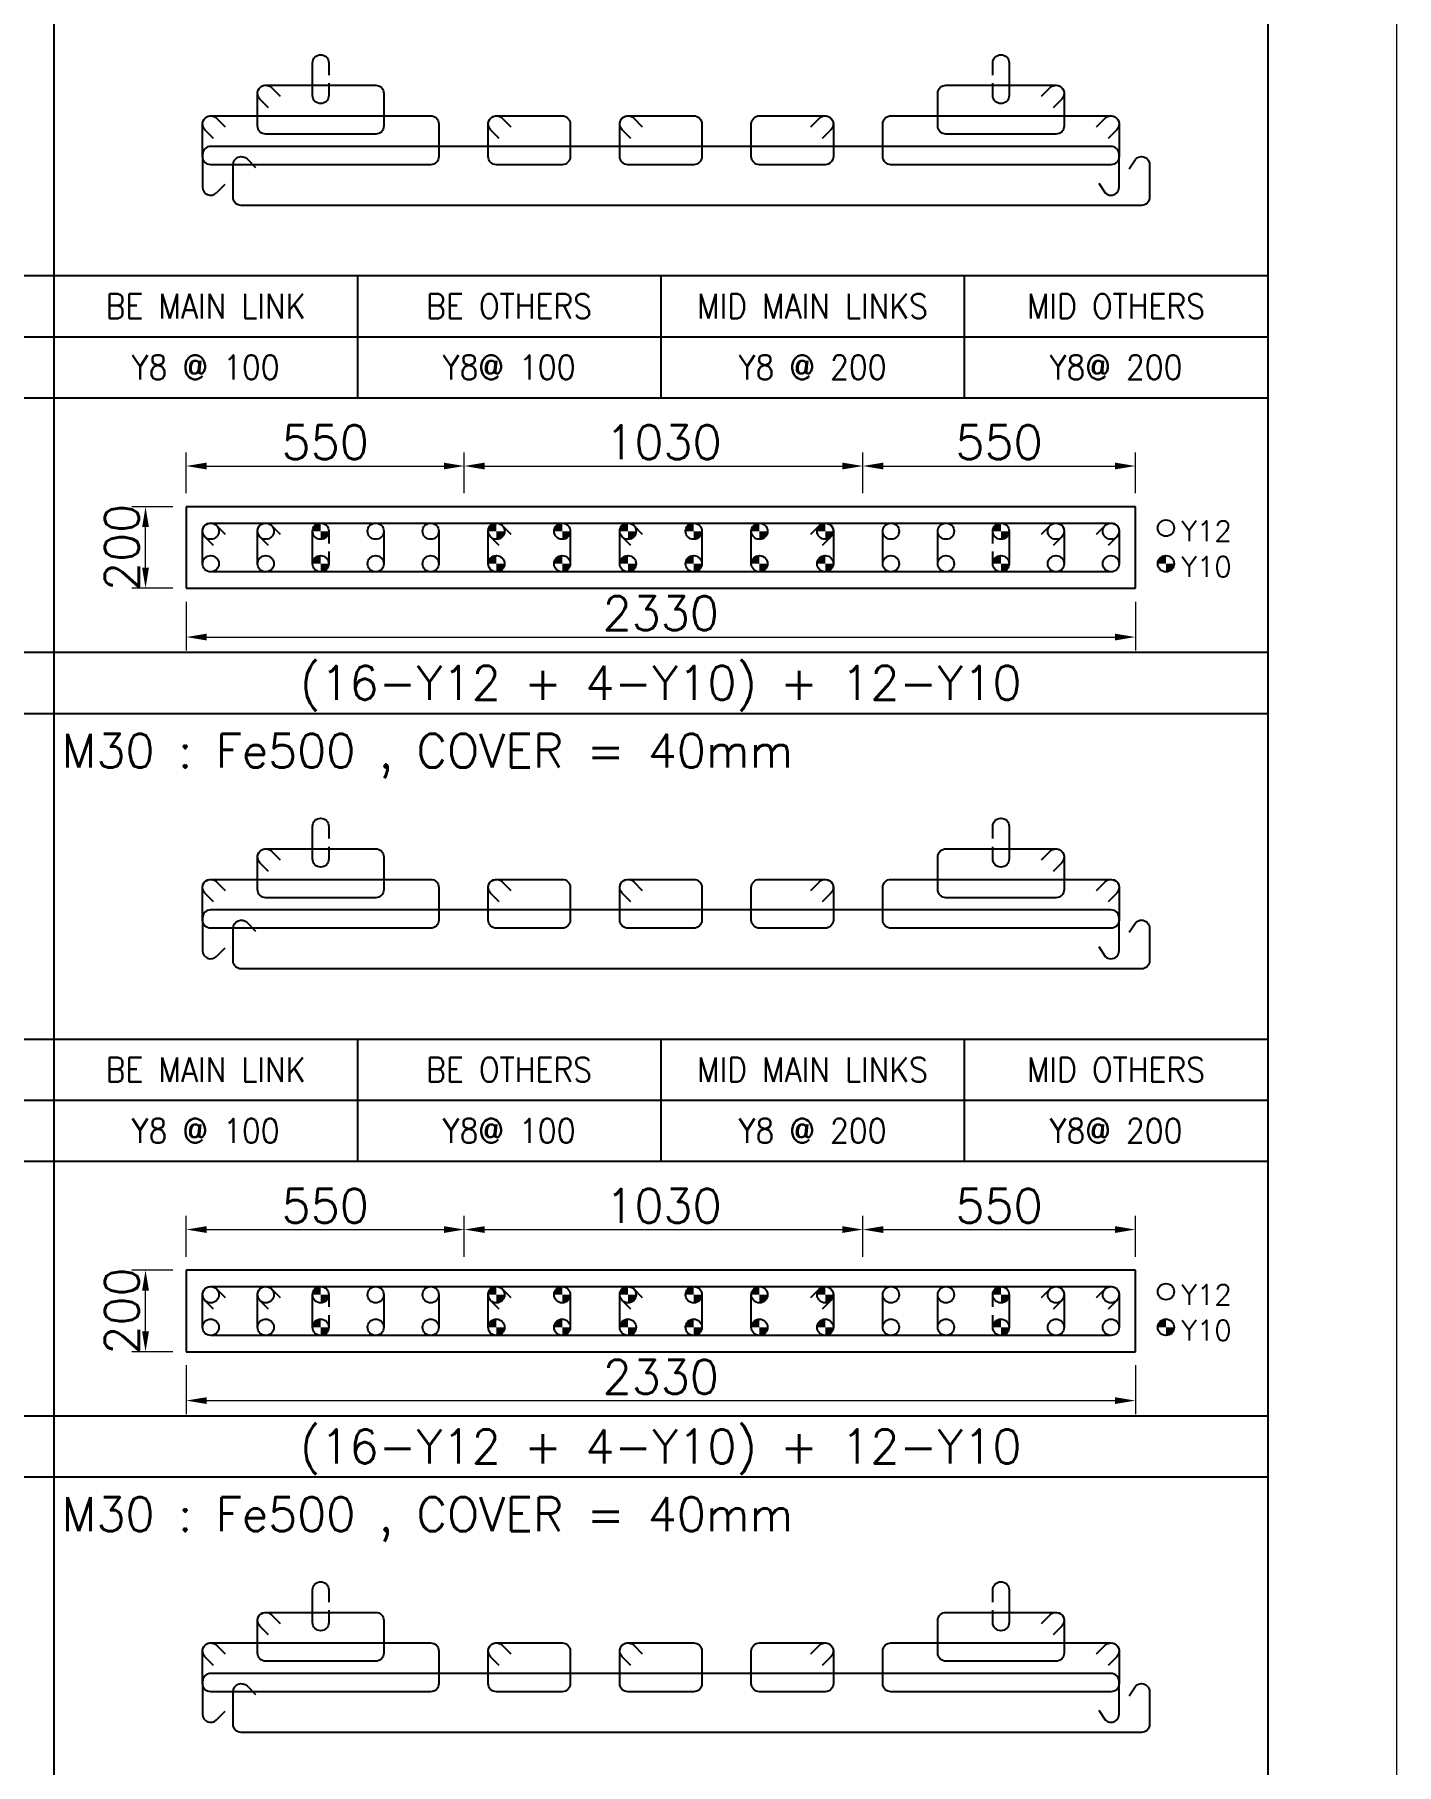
# Model space of a CAD drawing. Header units: millimetres. Extents: x -28339001 to -28288919, y 786803 to 887141.
# Drawn here: x -28324686 to -28314656, y 811108 to 823851 of the extents above; entities that cross this region are included whole.
import ezdxf
from ezdxf.enums import TextEntityAlignment as Align

# ---------------------------------------------------------------- set-up
doc = ezdxf.new("R2010")
doc.units = ezdxf.units.MM
doc.header["$LTSCALE"] = 1000
doc.header["$MEASUREMENT"] = 0
doc.header["$PDMODE"] = 34
doc.header["$PDSIZE"] = -8
doc.layers.get('0').update_dxf_attribs({"lineweight": 5})
for name, color, linetype in [('04 NORMAL TEXT.', 4, 'Continuous'), ('09 COL TEXT-SCH', 2, 'Continuous'), ('14 REINF', 6, 'Continuous'), ('22 TABLE FRAME', 5, 'Continuous'), ('23 STIRRUPS', 5, 'Continuous'), ('TEXT', 4, 'Continuous')]:
    doc.layers.add(name, color=color, linetype=linetype)
doc.layers.add('19 COLUMN', color=1, linetype='Continuous', lineweight=25)
doc.styles.add('ROMANS', font='simplex.shx')
doc.dimstyles.new('D 50', dxfattribs={"dimscale": 100, "dimtxt": 3, "dimasz": 1.5, "dimexe": 1, "dimexo": 1, "dimgap": 0.5, "dimtad": 1, "dimdec": 0, "dimdsep": 46, "dimtxsty": 'ROMANS', "dimcen": 2.5, "dimclrd": 5, "dimclre": 5, "dimclrt": 4, "dimadec": 0, "dimazin": 0, "dimtfac": 1, "dimtdec": 0, "dimtmove": 0, "dimatfit": 3, "dimfxl": 1, "dimlwd": 0, "dimlwe": 0, "dimarcsym": 0})

# ---------------------------------------------------------------- blocks, each defined once
blk = doc.blocks.new('*D45')
at = {"color": 5, "lineweight": 0, "transparency": 16777216}
for p, q in [((-28323568.5659, 814048.0245), (-28323568.5659, 813688.0245)), ((-28316578.5659, 814048.0245), (-28316578.5659, 813688.0245)), ((-28323418.5659, 813788.0245), (-28316728.5659, 813788.0245))]:
    blk.add_line(p, q, dxfattribs=at)
at = {"color": 5, "transparency": 16777216}
for points in [[(-28323418.5659, 813813.0245), (-28323418.5659, 813763.0245), (-28323568.5659, 813788.0245)], [(-28316728.5659, 813763.0245), (-28316728.5659, 813813.0245), (-28316578.5659, 813788.0245)]]:
    blk.add_solid(points, dxfattribs=at)
at = {"layer": 'Defpoints', "color": 0, "transparency": 16777216}
for p in [(-28323568.5659, 814148.0245), (-28316578.5659, 814148.0245), (-28316578.5659, 813788.0245)]:
    blk.add_point(p, dxfattribs=at)
at = {"color": 4, "transparency": 16777216, "insert": (-28320073.5659, 813963.0245), "char_height": 250, "attachment_point": 5, "style": 'ROMANS'}
blk.add_mtext('2330', dxfattribs=at)
blk = doc.blocks.new('*D46')
at = {"color": 5, "lineweight": 0, "transparency": 16777216}
for p, q in [((-28323568.5659, 819673.0245), (-28323568.5659, 819313.0245)), ((-28316578.5659, 819673.0245), (-28316578.5659, 819313.0245)), ((-28323418.5659, 819413.0245), (-28316728.5659, 819413.0245))]:
    blk.add_line(p, q, dxfattribs=at)
at = {"color": 5, "transparency": 16777216}
for points in [[(-28323418.5659, 819438.0245), (-28323418.5659, 819388.0245), (-28323568.5659, 819413.0245)], [(-28316728.5659, 819388.0245), (-28316728.5659, 819438.0245), (-28316578.5659, 819413.0245)]]:
    blk.add_solid(points, dxfattribs=at)
at = {"layer": 'Defpoints', "color": 0, "transparency": 16777216}
for p in [(-28323568.5659, 819773.0245), (-28316578.5659, 819773.0245), (-28316578.5659, 819413.0245)]:
    blk.add_point(p, dxfattribs=at)
at = {"color": 4, "transparency": 16777216, "insert": (-28320073.5659, 819588.0245), "char_height": 250, "attachment_point": 5, "style": 'ROMANS'}
blk.add_mtext('2330', dxfattribs=at)
blk = doc.blocks.new('*D111')
at = {"color": 5, "lineweight": 0, "transparency": 16777216}
for p, q in [((-28323668.5659, 814748.0245), (-28323968.5659, 814748.0245)), ((-28323868.5659, 814298.0245), (-28323868.5659, 814598.0245)), ((-28323668.5659, 814148.0245), (-28323968.5659, 814148.0245))]:
    blk.add_line(p, q, dxfattribs=at)
at = {"color": 5, "transparency": 16777216}
for points in [[(-28323843.5659, 814598.0245), (-28323893.5659, 814598.0245), (-28323868.5659, 814748.0245)], [(-28323893.5659, 814298.0245), (-28323843.5659, 814298.0245), (-28323868.5659, 814148.0245)]]:
    blk.add_solid(points, dxfattribs=at)
at = {"layer": 'Defpoints', "color": 0, "transparency": 16777216}
for p in [(-28323868.5659, 814748.0245), (-28323568.5659, 814748.0245), (-28323568.5659, 814148.0245)]:
    blk.add_point(p, dxfattribs=at)
at = {"color": 4, "transparency": 16777216, "insert": (-28324043.5659, 814448.0245), "char_height": 250, "attachment_point": 5, "rotation": 90, "style": 'ROMANS'}
blk.add_mtext('200', dxfattribs=at)
blk = doc.blocks.new('*D112')
at = {"color": 5, "lineweight": 0, "transparency": 16777216}
for p, q in [((-28323568.5659, 814848.0245), (-28323568.5659, 815148.0245)), ((-28321521.4607, 814848.0245), (-28321521.4607, 815148.0245)), ((-28323418.5659, 815048.0245), (-28321671.4607, 815048.0245))]:
    blk.add_line(p, q, dxfattribs=at)
at = {"color": 5, "transparency": 16777216}
for points in [[(-28323418.5659, 815073.0245), (-28323418.5659, 815023.0245), (-28323568.5659, 815048.0245)], [(-28321671.4607, 815023.0245), (-28321671.4607, 815073.0245), (-28321521.4607, 815048.0245)]]:
    blk.add_solid(points, dxfattribs=at)
at = {"layer": 'Defpoints', "color": 0, "transparency": 16777216}
for p in [(-28321521.4607, 815048.0245), (-28323568.5659, 814748.0245), (-28321521.4607, 814748.0245)]:
    blk.add_point(p, dxfattribs=at)
at = {"color": 4, "transparency": 16777216, "insert": (-28322545.0133, 815223.0245), "char_height": 250, "attachment_point": 5, "style": 'ROMANS'}
blk.add_mtext('550', dxfattribs=at)
blk = doc.blocks.new('*D113')
at = {"color": 5, "lineweight": 0, "transparency": 16777216}
for p, q in [((-28321521.4607, 814848.0245), (-28321521.4607, 815148.0245)), ((-28318585.9465, 814848.0245), (-28318585.9465, 815148.0245)), ((-28321371.4607, 815048.0245), (-28318735.9465, 815048.0245))]:
    blk.add_line(p, q, dxfattribs=at)
at = {"color": 5, "transparency": 16777216}
for points in [[(-28321371.4607, 815073.0245), (-28321371.4607, 815023.0245), (-28321521.4607, 815048.0245)], [(-28318735.9465, 815023.0245), (-28318735.9465, 815073.0245), (-28318585.9465, 815048.0245)]]:
    blk.add_solid(points, dxfattribs=at)
at = {"layer": 'Defpoints', "color": 0, "transparency": 16777216}
for p in [(-28318585.9465, 815048.0245), (-28321521.4607, 814748.0245), (-28318585.9465, 814748.0245)]:
    blk.add_point(p, dxfattribs=at)
at = {"color": 4, "transparency": 16777216, "insert": (-28320053.7036, 815223.0245), "char_height": 250, "attachment_point": 5, "style": 'ROMANS'}
blk.add_mtext('1030', dxfattribs=at)
blk = doc.blocks.new('*D114')
at = {"color": 5, "lineweight": 0, "transparency": 16777216}
for p, q in [((-28318585.9465, 814848.0245), (-28318585.9465, 815148.0245)), ((-28316578.5659, 814848.0245), (-28316578.5659, 815148.0245)), ((-28318435.9465, 815048.0245), (-28316728.5659, 815048.0245))]:
    blk.add_line(p, q, dxfattribs=at)
at = {"color": 5, "transparency": 16777216}
for points in [[(-28318435.9465, 815073.0245), (-28318435.9465, 815023.0245), (-28318585.9465, 815048.0245)], [(-28316728.5659, 815023.0245), (-28316728.5659, 815073.0245), (-28316578.5659, 815048.0245)]]:
    blk.add_solid(points, dxfattribs=at)
at = {"layer": 'Defpoints', "color": 0, "transparency": 16777216}
for p in [(-28316578.5659, 815048.0245), (-28318585.9465, 814748.0245), (-28316578.5659, 814748.0245)]:
    blk.add_point(p, dxfattribs=at)
at = {"color": 4, "transparency": 16777216, "insert": (-28317582.2562, 815223.0245), "char_height": 250, "attachment_point": 5, "style": 'ROMANS'}
blk.add_mtext('550', dxfattribs=at)
blk = doc.blocks.new('*D115')
at = {"color": 5, "lineweight": 0, "transparency": 16777216}
for p, q in [((-28323668.5659, 820373.0245), (-28323968.5659, 820373.0245)), ((-28323868.5659, 819923.0245), (-28323868.5659, 820223.0245)), ((-28323668.5659, 819773.0245), (-28323968.5659, 819773.0245))]:
    blk.add_line(p, q, dxfattribs=at)
at = {"color": 5, "transparency": 16777216}
for points in [[(-28323843.5659, 820223.0245), (-28323893.5659, 820223.0245), (-28323868.5659, 820373.0245)], [(-28323893.5659, 819923.0245), (-28323843.5659, 819923.0245), (-28323868.5659, 819773.0245)]]:
    blk.add_solid(points, dxfattribs=at)
at = {"layer": 'Defpoints', "color": 0, "transparency": 16777216}
for p in [(-28323868.5659, 820373.0245), (-28323568.5659, 820373.0245), (-28323568.5659, 819773.0245)]:
    blk.add_point(p, dxfattribs=at)
at = {"color": 4, "transparency": 16777216, "insert": (-28324043.5659, 820073.0245), "char_height": 250, "attachment_point": 5, "rotation": 90, "style": 'ROMANS'}
blk.add_mtext('200', dxfattribs=at)
blk = doc.blocks.new('*D116')
at = {"color": 5, "lineweight": 0, "transparency": 16777216}
for p, q in [((-28323568.5659, 820473.0245), (-28323568.5659, 820773.0245)), ((-28321521.4607, 820473.0245), (-28321521.4607, 820773.0245)), ((-28323418.5659, 820673.0245), (-28321671.4607, 820673.0245))]:
    blk.add_line(p, q, dxfattribs=at)
at = {"color": 5, "transparency": 16777216}
for points in [[(-28323418.5659, 820698.0245), (-28323418.5659, 820648.0245), (-28323568.5659, 820673.0245)], [(-28321671.4607, 820648.0245), (-28321671.4607, 820698.0245), (-28321521.4607, 820673.0245)]]:
    blk.add_solid(points, dxfattribs=at)
at = {"layer": 'Defpoints', "color": 0, "transparency": 16777216}
for p in [(-28321521.4607, 820673.0245), (-28323568.5659, 820373.0245), (-28321521.4607, 820373.0245)]:
    blk.add_point(p, dxfattribs=at)
at = {"color": 4, "transparency": 16777216, "insert": (-28322545.0133, 820848.0245), "char_height": 250, "attachment_point": 5, "style": 'ROMANS'}
blk.add_mtext('550', dxfattribs=at)
blk = doc.blocks.new('*D117')
at = {"color": 5, "lineweight": 0, "transparency": 16777216}
for p, q in [((-28321521.4607, 820473.0245), (-28321521.4607, 820773.0245)), ((-28318585.9465, 820473.0245), (-28318585.9465, 820773.0245)), ((-28321371.4607, 820673.0245), (-28318735.9465, 820673.0245))]:
    blk.add_line(p, q, dxfattribs=at)
at = {"color": 5, "transparency": 16777216}
for points in [[(-28321371.4607, 820698.0245), (-28321371.4607, 820648.0245), (-28321521.4607, 820673.0245)], [(-28318735.9465, 820648.0245), (-28318735.9465, 820698.0245), (-28318585.9465, 820673.0245)]]:
    blk.add_solid(points, dxfattribs=at)
at = {"layer": 'Defpoints', "color": 0, "transparency": 16777216}
for p in [(-28318585.9465, 820673.0245), (-28321521.4607, 820373.0245), (-28318585.9465, 820373.0245)]:
    blk.add_point(p, dxfattribs=at)
at = {"color": 4, "transparency": 16777216, "insert": (-28320053.7036, 820848.0245), "char_height": 250, "attachment_point": 5, "style": 'ROMANS'}
blk.add_mtext('1030', dxfattribs=at)
blk = doc.blocks.new('*D118')
at = {"color": 5, "lineweight": 0, "transparency": 16777216}
for p, q in [((-28318585.9465, 820473.0245), (-28318585.9465, 820773.0245)), ((-28316578.5659, 820473.0245), (-28316578.5659, 820773.0245)), ((-28318435.9465, 820673.0245), (-28316728.5659, 820673.0245))]:
    blk.add_line(p, q, dxfattribs=at)
at = {"color": 5, "transparency": 16777216}
for points in [[(-28318435.9465, 820698.0245), (-28318435.9465, 820648.0245), (-28318585.9465, 820673.0245)], [(-28316728.5659, 820648.0245), (-28316728.5659, 820698.0245), (-28316578.5659, 820673.0245)]]:
    blk.add_solid(points, dxfattribs=at)
at = {"layer": 'Defpoints', "color": 0, "transparency": 16777216}
for p in [(-28316578.5659, 820673.0245), (-28318585.9465, 820373.0245), (-28316578.5659, 820373.0245)]:
    blk.add_point(p, dxfattribs=at)
at = {"color": 4, "transparency": 16777216, "insert": (-28317582.2562, 820848.0245), "char_height": 250, "attachment_point": 5, "style": 'ROMANS'}
blk.add_mtext('550', dxfattribs=at)

msp = doc.modelspace()

# ---------------------------------------------------------------- hatches: boundary and pattern name
at = {"layer": '14 REINF'}
h = msp.add_hatch(color=6, dxfattribs=at)
edge = h.paths.add_edge_path(flags=0)
edge.add_line((-28322638.6, 820193), (-28322578.6, 820193))
edge.add_line((-28322578.6, 820193), (-28322578.6, 820253))
edge.add_arc((-28322578.6, 820193), 60, 90, 180)
edge = h.paths.add_edge_path(flags=0)
edge.add_line((-28322518.6, 820193), (-28322578.6, 820193))
edge.add_line((-28322578.6, 820193), (-28322578.6, 820133))
edge.add_arc((-28322578.6, 820193), 60, 270, 360)
h = msp.add_hatch(color=6, dxfattribs=at)
edge = h.paths.add_edge_path(flags=0)
edge.add_line((-28321344.3, 820193), (-28321284.3, 820193))
edge.add_line((-28321284.3, 820193), (-28321284.3, 820253))
edge.add_arc((-28321284.3, 820193), 60, 90, 180)
edge = h.paths.add_edge_path(flags=0)
edge.add_line((-28321224.3, 820193), (-28321284.3, 820193))
edge.add_line((-28321284.3, 820193), (-28321284.3, 820133))
edge.add_arc((-28321284.3, 820193), 60, 270, 360)
h = msp.add_hatch(color=6, dxfattribs=at)
edge = h.paths.add_edge_path(flags=0)
edge.add_line((-28320860, 820193), (-28320800, 820193))
edge.add_line((-28320800, 820193), (-28320800, 820253))
edge.add_arc((-28320800, 820193), 60, 90, 180)
edge = h.paths.add_edge_path(flags=0)
edge.add_line((-28320740, 820193), (-28320800, 820193))
edge.add_line((-28320800, 820193), (-28320800, 820133))
edge.add_arc((-28320800, 820193), 60, 270, 360)
h = msp.add_hatch(color=6, dxfattribs=at)
edge = h.paths.add_edge_path(flags=0)
edge.add_line((-28320375.7, 820193), (-28320315.7, 820193))
edge.add_line((-28320315.7, 820193), (-28320315.7, 820253))
edge.add_arc((-28320315.7, 820193), 60, 90, 180)
edge = h.paths.add_edge_path(flags=0)
edge.add_line((-28320255.7, 820193), (-28320315.7, 820193))
edge.add_line((-28320315.7, 820193), (-28320315.7, 820133))
edge.add_arc((-28320315.7, 820193), 60, 270, 360)
h = msp.add_hatch(color=6, dxfattribs=at)
edge = h.paths.add_edge_path(flags=0)
edge.add_line((-28319891.4, 820193), (-28319831.4, 820193))
edge.add_line((-28319831.4, 820193), (-28319831.4, 820253))
edge.add_arc((-28319831.4, 820193), 60, 90, 180)
edge = h.paths.add_edge_path(flags=0)
edge.add_line((-28319771.4, 820193), (-28319831.4, 820193))
edge.add_line((-28319831.4, 820193), (-28319831.4, 820133))
edge.add_arc((-28319831.4, 820193), 60, 270, 360)
h = msp.add_hatch(color=6, dxfattribs=at)
edge = h.paths.add_edge_path(flags=0)
edge.add_line((-28319407.1, 820193), (-28319347.1, 820193))
edge.add_line((-28319347.1, 820193), (-28319347.1, 820253))
edge.add_arc((-28319347.1, 820193), 60, 90, 180)
edge = h.paths.add_edge_path(flags=0)
edge.add_line((-28319287.1, 820193), (-28319347.1, 820193))
edge.add_line((-28319347.1, 820193), (-28319347.1, 820133))
edge.add_arc((-28319347.1, 820193), 60, 270, 360)
h = msp.add_hatch(color=6, dxfattribs=at)
edge = h.paths.add_edge_path(flags=0)
edge.add_line((-28318922.9, 820193), (-28318862.9, 820193))
edge.add_line((-28318862.9, 820193), (-28318862.9, 820253))
edge.add_arc((-28318862.9, 820193), 60, 90, 180)
edge = h.paths.add_edge_path(flags=0)
edge.add_line((-28318802.9, 820193), (-28318862.9, 820193))
edge.add_line((-28318862.9, 820193), (-28318862.9, 820133))
edge.add_arc((-28318862.9, 820193), 60, 270, 360)
h = msp.add_hatch(color=6, dxfattribs=at)
edge = h.paths.add_edge_path(flags=0)
edge.add_line((-28317628.6, 820193), (-28317568.6, 820193))
edge.add_line((-28317568.6, 820193), (-28317568.6, 820253))
edge.add_arc((-28317568.6, 820193), 60, 90, 180)
edge = h.paths.add_edge_path(flags=0)
edge.add_line((-28317508.6, 820193), (-28317568.6, 820193))
edge.add_line((-28317568.6, 820193), (-28317568.6, 820133))
edge.add_arc((-28317568.6, 820193), 60, 270, 360)
h = msp.add_hatch(color=6, dxfattribs=at)
edge = h.paths.add_edge_path(flags=0)
edge.add_line((-28322638.6, 819953), (-28322578.6, 819953))
edge.add_line((-28322578.6, 819953), (-28322578.6, 820013))
edge.add_arc((-28322578.6, 819953), 60, 90, 180)
edge = h.paths.add_edge_path(flags=0)
edge.add_line((-28322518.6, 819953), (-28322578.6, 819953))
edge.add_line((-28322578.6, 819953), (-28322578.6, 819893))
edge.add_arc((-28322578.6, 819953), 60, 270, 360)
h = msp.add_hatch(color=6, dxfattribs=at)
edge = h.paths.add_edge_path(flags=0)
edge.add_line((-28321344.3, 819953), (-28321284.3, 819953))
edge.add_line((-28321284.3, 819953), (-28321284.3, 820013))
edge.add_arc((-28321284.3, 819953), 60, 90, 180)
edge = h.paths.add_edge_path(flags=0)
edge.add_line((-28321224.3, 819953), (-28321284.3, 819953))
edge.add_line((-28321284.3, 819953), (-28321284.3, 819893))
edge.add_arc((-28321284.3, 819953), 60, 270, 360)
h = msp.add_hatch(color=6, dxfattribs=at)
edge = h.paths.add_edge_path(flags=0)
edge.add_line((-28320860, 819953), (-28320800, 819953))
edge.add_line((-28320800, 819953), (-28320800, 820013))
edge.add_arc((-28320800, 819953), 60, 90, 180)
edge = h.paths.add_edge_path(flags=0)
edge.add_line((-28320740, 819953), (-28320800, 819953))
edge.add_line((-28320800, 819953), (-28320800, 819893))
edge.add_arc((-28320800, 819953), 60, 270, 360)
h = msp.add_hatch(color=6, dxfattribs=at)
edge = h.paths.add_edge_path(flags=0)
edge.add_line((-28320375.7, 819953), (-28320315.7, 819953))
edge.add_line((-28320315.7, 819953), (-28320315.7, 820013))
edge.add_arc((-28320315.7, 819953), 60, 90, 180)
edge = h.paths.add_edge_path(flags=0)
edge.add_line((-28320255.7, 819953), (-28320315.7, 819953))
edge.add_line((-28320315.7, 819953), (-28320315.7, 819893))
edge.add_arc((-28320315.7, 819953), 60, 270, 360)
h = msp.add_hatch(color=6, dxfattribs=at)
edge = h.paths.add_edge_path(flags=0)
edge.add_line((-28319891.4, 819953), (-28319831.4, 819953))
edge.add_line((-28319831.4, 819953), (-28319831.4, 820013))
edge.add_arc((-28319831.4, 819953), 60, 90, 180)
edge = h.paths.add_edge_path(flags=0)
edge.add_line((-28319771.4, 819953), (-28319831.4, 819953))
edge.add_line((-28319831.4, 819953), (-28319831.4, 819893))
edge.add_arc((-28319831.4, 819953), 60, 270, 360)
h = msp.add_hatch(color=6, dxfattribs=at)
edge = h.paths.add_edge_path(flags=0)
edge.add_line((-28319407.1, 819953), (-28319347.1, 819953))
edge.add_line((-28319347.1, 819953), (-28319347.1, 820013))
edge.add_arc((-28319347.1, 819953), 60, 90, 180)
edge = h.paths.add_edge_path(flags=0)
edge.add_line((-28319287.1, 819953), (-28319347.1, 819953))
edge.add_line((-28319347.1, 819953), (-28319347.1, 819893))
edge.add_arc((-28319347.1, 819953), 60, 270, 360)
h = msp.add_hatch(color=6, dxfattribs=at)
edge = h.paths.add_edge_path(flags=0)
edge.add_line((-28318922.9, 819953), (-28318862.9, 819953))
edge.add_line((-28318862.9, 819953), (-28318862.9, 820013))
edge.add_arc((-28318862.9, 819953), 60, 90, 180)
edge = h.paths.add_edge_path(flags=0)
edge.add_line((-28318802.9, 819953), (-28318862.9, 819953))
edge.add_line((-28318862.9, 819953), (-28318862.9, 819893))
edge.add_arc((-28318862.9, 819953), 60, 270, 360)
h = msp.add_hatch(color=6, dxfattribs=at)
edge = h.paths.add_edge_path(flags=0)
edge.add_line((-28317628.6, 819953), (-28317568.6, 819953))
edge.add_line((-28317568.6, 819953), (-28317568.6, 820013))
edge.add_arc((-28317568.6, 819953), 60, 90, 180)
edge = h.paths.add_edge_path(flags=0)
edge.add_line((-28317508.6, 819953), (-28317568.6, 819953))
edge.add_line((-28317568.6, 819953), (-28317568.6, 819893))
edge.add_arc((-28317568.6, 819953), 60, 270, 360)
h = msp.add_hatch(color=6, dxfattribs=at)
edge = h.paths.add_edge_path(flags=0)
edge.add_line((-28316413.6, 819953), (-28316353.6, 819953))
edge.add_line((-28316353.6, 819953), (-28316353.6, 820013))
edge.add_arc((-28316353.6, 819953), 60, 90, 180)
edge = h.paths.add_edge_path(flags=0)
edge.add_line((-28316293.6, 819953), (-28316353.6, 819953))
edge.add_line((-28316353.6, 819953), (-28316353.6, 819893))
edge.add_arc((-28316353.6, 819953), 60, 270, 360)
h = msp.add_hatch(color=6, dxfattribs=at)
edge = h.paths.add_edge_path(flags=0)
edge.add_line((-28322638.6, 814568), (-28322578.6, 814568))
edge.add_line((-28322578.6, 814568), (-28322578.6, 814628))
edge.add_arc((-28322578.6, 814568), 60, 90, 180)
edge = h.paths.add_edge_path(flags=0)
edge.add_line((-28322518.6, 814568), (-28322578.6, 814568))
edge.add_line((-28322578.6, 814568), (-28322578.6, 814508))
edge.add_arc((-28322578.6, 814568), 60, 270, 360)
h = msp.add_hatch(color=6, dxfattribs=at)
edge = h.paths.add_edge_path(flags=0)
edge.add_line((-28321344.3, 814568), (-28321284.3, 814568))
edge.add_line((-28321284.3, 814568), (-28321284.3, 814628))
edge.add_arc((-28321284.3, 814568), 60, 90, 180)
edge = h.paths.add_edge_path(flags=0)
edge.add_line((-28321224.3, 814568), (-28321284.3, 814568))
edge.add_line((-28321284.3, 814568), (-28321284.3, 814508))
edge.add_arc((-28321284.3, 814568), 60, 270, 360)
h = msp.add_hatch(color=6, dxfattribs=at)
edge = h.paths.add_edge_path(flags=0)
edge.add_line((-28320860, 814568), (-28320800, 814568))
edge.add_line((-28320800, 814568), (-28320800, 814628))
edge.add_arc((-28320800, 814568), 60, 90, 180)
edge = h.paths.add_edge_path(flags=0)
edge.add_line((-28320740, 814568), (-28320800, 814568))
edge.add_line((-28320800, 814568), (-28320800, 814508))
edge.add_arc((-28320800, 814568), 60, 270, 360)
h = msp.add_hatch(color=6, dxfattribs=at)
edge = h.paths.add_edge_path(flags=0)
edge.add_line((-28320375.7, 814568), (-28320315.7, 814568))
edge.add_line((-28320315.7, 814568), (-28320315.7, 814628))
edge.add_arc((-28320315.7, 814568), 60, 90, 180)
edge = h.paths.add_edge_path(flags=0)
edge.add_line((-28320255.7, 814568), (-28320315.7, 814568))
edge.add_line((-28320315.7, 814568), (-28320315.7, 814508))
edge.add_arc((-28320315.7, 814568), 60, 270, 360)
h = msp.add_hatch(color=6, dxfattribs=at)
edge = h.paths.add_edge_path(flags=0)
edge.add_line((-28319891.4, 814568), (-28319831.4, 814568))
edge.add_line((-28319831.4, 814568), (-28319831.4, 814628))
edge.add_arc((-28319831.4, 814568), 60, 90, 180)
edge = h.paths.add_edge_path(flags=0)
edge.add_line((-28319771.4, 814568), (-28319831.4, 814568))
edge.add_line((-28319831.4, 814568), (-28319831.4, 814508))
edge.add_arc((-28319831.4, 814568), 60, 270, 360)
h = msp.add_hatch(color=6, dxfattribs=at)
edge = h.paths.add_edge_path(flags=0)
edge.add_line((-28319407.1, 814568), (-28319347.1, 814568))
edge.add_line((-28319347.1, 814568), (-28319347.1, 814628))
edge.add_arc((-28319347.1, 814568), 60, 90, 180)
edge = h.paths.add_edge_path(flags=0)
edge.add_line((-28319287.1, 814568), (-28319347.1, 814568))
edge.add_line((-28319347.1, 814568), (-28319347.1, 814508))
edge.add_arc((-28319347.1, 814568), 60, 270, 360)
h = msp.add_hatch(color=6, dxfattribs=at)
edge = h.paths.add_edge_path(flags=0)
edge.add_line((-28318922.9, 814568), (-28318862.9, 814568))
edge.add_line((-28318862.9, 814568), (-28318862.9, 814628))
edge.add_arc((-28318862.9, 814568), 60, 90, 180)
edge = h.paths.add_edge_path(flags=0)
edge.add_line((-28318802.9, 814568), (-28318862.9, 814568))
edge.add_line((-28318862.9, 814568), (-28318862.9, 814508))
edge.add_arc((-28318862.9, 814568), 60, 270, 360)
h = msp.add_hatch(color=6, dxfattribs=at)
edge = h.paths.add_edge_path(flags=0)
edge.add_line((-28317628.6, 814568), (-28317568.6, 814568))
edge.add_line((-28317568.6, 814568), (-28317568.6, 814628))
edge.add_arc((-28317568.6, 814568), 60, 90, 180)
edge = h.paths.add_edge_path(flags=0)
edge.add_line((-28317508.6, 814568), (-28317568.6, 814568))
edge.add_line((-28317568.6, 814568), (-28317568.6, 814508))
edge.add_arc((-28317568.6, 814568), 60, 270, 360)
h = msp.add_hatch(color=6, dxfattribs=at)
edge = h.paths.add_edge_path(flags=0)
edge.add_line((-28322638.6, 814328), (-28322578.6, 814328))
edge.add_line((-28322578.6, 814328), (-28322578.6, 814388))
edge.add_arc((-28322578.6, 814328), 60, 90, 180)
edge = h.paths.add_edge_path(flags=0)
edge.add_line((-28322518.6, 814328), (-28322578.6, 814328))
edge.add_line((-28322578.6, 814328), (-28322578.6, 814268))
edge.add_arc((-28322578.6, 814328), 60, 270, 360)
h = msp.add_hatch(color=6, dxfattribs=at)
edge = h.paths.add_edge_path(flags=0)
edge.add_line((-28321344.3, 814328), (-28321284.3, 814328))
edge.add_line((-28321284.3, 814328), (-28321284.3, 814388))
edge.add_arc((-28321284.3, 814328), 60, 90, 180)
edge = h.paths.add_edge_path(flags=0)
edge.add_line((-28321224.3, 814328), (-28321284.3, 814328))
edge.add_line((-28321284.3, 814328), (-28321284.3, 814268))
edge.add_arc((-28321284.3, 814328), 60, 270, 360)
h = msp.add_hatch(color=6, dxfattribs=at)
edge = h.paths.add_edge_path(flags=0)
edge.add_line((-28320860, 814328), (-28320800, 814328))
edge.add_line((-28320800, 814328), (-28320800, 814388))
edge.add_arc((-28320800, 814328), 60, 90, 180)
edge = h.paths.add_edge_path(flags=0)
edge.add_line((-28320740, 814328), (-28320800, 814328))
edge.add_line((-28320800, 814328), (-28320800, 814268))
edge.add_arc((-28320800, 814328), 60, 270, 360)
h = msp.add_hatch(color=6, dxfattribs=at)
edge = h.paths.add_edge_path(flags=0)
edge.add_line((-28320375.7, 814328), (-28320315.7, 814328))
edge.add_line((-28320315.7, 814328), (-28320315.7, 814388))
edge.add_arc((-28320315.7, 814328), 60, 90, 180)
edge = h.paths.add_edge_path(flags=0)
edge.add_line((-28320255.7, 814328), (-28320315.7, 814328))
edge.add_line((-28320315.7, 814328), (-28320315.7, 814268))
edge.add_arc((-28320315.7, 814328), 60, 270, 360)
h = msp.add_hatch(color=6, dxfattribs=at)
edge = h.paths.add_edge_path(flags=0)
edge.add_line((-28319891.4, 814328), (-28319831.4, 814328))
edge.add_line((-28319831.4, 814328), (-28319831.4, 814388))
edge.add_arc((-28319831.4, 814328), 60, 90, 180)
edge = h.paths.add_edge_path(flags=0)
edge.add_line((-28319771.4, 814328), (-28319831.4, 814328))
edge.add_line((-28319831.4, 814328), (-28319831.4, 814268))
edge.add_arc((-28319831.4, 814328), 60, 270, 360)
h = msp.add_hatch(color=6, dxfattribs=at)
edge = h.paths.add_edge_path(flags=0)
edge.add_line((-28319407.1, 814328), (-28319347.1, 814328))
edge.add_line((-28319347.1, 814328), (-28319347.1, 814388))
edge.add_arc((-28319347.1, 814328), 60, 90, 180)
edge = h.paths.add_edge_path(flags=0)
edge.add_line((-28319287.1, 814328), (-28319347.1, 814328))
edge.add_line((-28319347.1, 814328), (-28319347.1, 814268))
edge.add_arc((-28319347.1, 814328), 60, 270, 360)
h = msp.add_hatch(color=6, dxfattribs=at)
edge = h.paths.add_edge_path(flags=0)
edge.add_line((-28318922.9, 814328), (-28318862.9, 814328))
edge.add_line((-28318862.9, 814328), (-28318862.9, 814388))
edge.add_arc((-28318862.9, 814328), 60, 90, 180)
edge = h.paths.add_edge_path(flags=0)
edge.add_line((-28318802.9, 814328), (-28318862.9, 814328))
edge.add_line((-28318862.9, 814328), (-28318862.9, 814268))
edge.add_arc((-28318862.9, 814328), 60, 270, 360)
h = msp.add_hatch(color=6, dxfattribs=at)
edge = h.paths.add_edge_path(flags=0)
edge.add_line((-28317628.6, 814328), (-28317568.6, 814328))
edge.add_line((-28317568.6, 814328), (-28317568.6, 814388))
edge.add_arc((-28317568.6, 814328), 60, 90, 180)
edge = h.paths.add_edge_path(flags=0)
edge.add_line((-28317508.6, 814328), (-28317568.6, 814328))
edge.add_line((-28317568.6, 814328), (-28317568.6, 814268))
edge.add_arc((-28317568.6, 814328), 60, 270, 360)
h = msp.add_hatch(color=6, dxfattribs=at)
edge = h.paths.add_edge_path(flags=0)
edge.add_line((-28316413.6, 814328), (-28316353.6, 814328))
edge.add_line((-28316353.6, 814328), (-28316353.6, 814388))
edge.add_arc((-28316353.6, 814328), 60, 90, 180)
edge = h.paths.add_edge_path(flags=0)
edge.add_line((-28316293.6, 814328), (-28316353.6, 814328))
edge.add_line((-28316353.6, 814328), (-28316353.6, 814268))
edge.add_arc((-28316353.6, 814328), 60, 270, 360)

# ---------------------------------------------------------------- linework, layer by layer
msp.add_lwpolyline([(-28339000.9, 869475.8), (-28314656.1, 869475.8), (-28314656.1, 801975.8), (-28339000.9, 801975.8)], close=True)
at = {"layer": '14 REINF', "color": 6}
for centre in [(-28323388.6, 820193), (-28322983.6, 820193), (-28322578.6, 820193), (-28322173.6, 820193), (-28321768.6, 820193), (-28321284.3, 820193), (-28320800, 820193), (-28320315.7, 820193), (-28319831.4, 820193), (-28319347.1, 820193), (-28318862.9, 820193), (-28318378.6, 820193), (-28317973.6, 820193), (-28317568.6, 820193), (-28317163.6, 820193), (-28316758.6, 820193), (-28316353.6, 820215.5), (-28323388.6, 819953), (-28322983.6, 819953), (-28322578.6, 819953), (-28322173.6, 819953), (-28321768.6, 819953), (-28321284.3, 819953), (-28320800, 819953), (-28320315.7, 819953), (-28319831.4, 819953), (-28319347.1, 819953), (-28318862.9, 819953), (-28318378.6, 819953), (-28317973.6, 819953), (-28317568.6, 819953), (-28317163.6, 819953), (-28316758.6, 819953), (-28316353.6, 819953), (-28323388.6, 814568), (-28322983.6, 814568), (-28322578.6, 814568), (-28322173.6, 814568), (-28321768.6, 814568), (-28321284.3, 814568), (-28320800, 814568), (-28320315.7, 814568), (-28319831.4, 814568), (-28319347.1, 814568), (-28318862.9, 814568), (-28318378.6, 814568), (-28317973.6, 814568), (-28317568.6, 814568), (-28317163.6, 814568), (-28316758.6, 814568), (-28316353.6, 814590.5), (-28323388.6, 814328), (-28322983.6, 814328), (-28322578.6, 814328), (-28322173.6, 814328), (-28321768.6, 814328), (-28321284.3, 814328), (-28320800, 814328), (-28320315.7, 814328), (-28319831.4, 814328), (-28319347.1, 814328), (-28318862.9, 814328), (-28318378.6, 814328), (-28317973.6, 814328), (-28317568.6, 814328), (-28317163.6, 814328), (-28316758.6, 814328), (-28316353.6, 814328)]:
    msp.add_circle(centre, 60, dxfattribs=at)
at = {"layer": '19 COLUMN', "color": 4}
for points in [[(-28316578.6, 820373), (-28323568.6, 820373)], [(-28323568.6, 820373), (-28323568.6, 819773)], [(-28316578.6, 819773), (-28316578.6, 820373)], [(-28323568.6, 819773), (-28316578.6, 819773)], [(-28316578.6, 814748), (-28323568.6, 814748)], [(-28323568.6, 814748), (-28323568.6, 814148)], [(-28316578.6, 814148), (-28316578.6, 814748)], [(-28323568.6, 814148), (-28316578.6, 814148)]]:
    msp.add_lwpolyline(points, dxfattribs=at)
at = {"layer": '22 TABLE FRAME', "color": 5, "linetype": 'Continuous'}
for p, q in [((-28324543.6, 863850.8), (-28324543.6, 789225.8)), ((-28315603.6, 863850.8), (-28315603.6, 789225.8)), ((-28332493.6, 822075.8), (-28315603.6, 822075.8)), ((-28322308.6, 822075.8), (-28322308.6, 821175.8)), ((-28320073.6, 822075.8), (-28320073.6, 821175.8)), ((-28317838.6, 822075.8), (-28317838.6, 821175.8)), ((-28332493.6, 821625.8), (-28315603.6, 821625.8)), ((-28332493.6, 821175.8), (-28315603.6, 821175.8)), ((-28332493.6, 819300.8), (-28315603.6, 819300.8)), ((-28336993.6, 818850.8), (-28315603.6, 818850.8)), ((-28332493.6, 816450.8), (-28315603.6, 816450.8)), ((-28322308.6, 816450.8), (-28322308.6, 815550.8)), ((-28320073.6, 816450.8), (-28320073.6, 815550.8)), ((-28317838.6, 816450.8), (-28317838.6, 815550.8)), ((-28332493.6, 816000.8), (-28315603.6, 816000.8)), ((-28332493.6, 815550.8), (-28315603.6, 815550.8)), ((-28332493.6, 813675.8), (-28315603.6, 813675.8)), ((-28336993.6, 813225.8), (-28315603.6, 813225.8))]:
    msp.add_line(p, q, dxfattribs=at)
at = {"layer": '23 STIRRUPS', "color": 5}
for points in [[(-28322518.6, 823493), (-28322518.6, 823403, -1), (-28322638.6, 823403), (-28322638.6, 823643, -1), (-28322518.6, 823643), (-28322518.6, 823553)], [(-28317628.6, 823553), (-28317628.6, 823643, -1), (-28317508.6, 823643), (-28317508.6, 823403, -1), (-28317628.6, 823403), (-28317628.6, 823493)], [(-28322962.4, 823312), (-28323026, 823375.6, -0.668178), (-28322983.6, 823478), (-28322173.6, 823478, -0.4142136), (-28322113.6, 823418), (-28322113.6, 823178, -0.4142136), (-28322173.6, 823118), (-28322983.6, 823118, -0.4142136), (-28323043.6, 823178), (-28323043.6, 823418, -0.6681793), (-28322941.1, 823460.5), (-28322877.5, 823396.8)], [(-28317269.6, 823396.8), (-28317206, 823460.5, -0.6681793), (-28317103.6, 823418), (-28317103.6, 823178, -0.4142136), (-28317163.6, 823118), (-28317973.6, 823118, -0.4142136), (-28318033.6, 823178), (-28318033.6, 823418, -0.4142136), (-28317973.6, 823478), (-28317163.6, 823478, -0.668178), (-28317121.1, 823375.6), (-28317184.8, 823312)], [(-28323367.4, 823087), (-28323431, 823150.6, -0.668178), (-28323388.6, 823253), (-28321768.6, 823253, -0.4142136), (-28321708.6, 823193), (-28321708.6, 822953, -0.4142136), (-28321768.6, 822893), (-28323388.6, 822893, -0.4142136), (-28323448.6, 822953), (-28323448.6, 823193, -0.6681793), (-28323346.1, 823235.5), (-28323282.5, 823171.8)], [(-28321263.1, 823087), (-28321326.7, 823150.6, -0.6682232), (-28321284.3, 823253), (-28320800, 823253, -0.4141037), (-28320740, 823193), (-28320740, 822953, -0.4141037), (-28320800, 822893), (-28321284.3, 822893, -0.4142502), (-28321344.3, 822953), (-28321344.3, 823193, -0.6681793), (-28321241.9, 823235.5), (-28321178.2, 823171.8)], [(-28320294.5, 823087), (-28320358.2, 823150.6, -0.6683588), (-28320315.7, 823253), (-28319831.4, 823253, -0.41436), (-28319771.4, 823193), (-28319771.4, 822953, -0.41436), (-28319831.4, 822893), (-28320315.7, 822893, -0.41436), (-28320375.7, 822953), (-28320375.7, 823193, -0.6681793), (-28320273.3, 823235.5), (-28320209.7, 823171.8)], [(-28318968.9, 823171.8), (-28318905.3, 823235.5, -0.6681793), (-28318802.8, 823193), (-28318802.8, 822953, -0.4142502), (-28318862.8, 822893), (-28319347.1, 822893, -0.4141037), (-28319407.1, 822953), (-28319407.1, 823193, -0.4141037), (-28319347.1, 823253), (-28318862.8, 823253, -0.6682232), (-28318820.4, 823150.6), (-28318884.1, 823087)], [(-28316864.6, 823171.8), (-28316801, 823235.5, -0.6681793), (-28316698.6, 823193), (-28316698.6, 822953, -0.4142136), (-28316758.6, 822893), (-28318378.6, 822893, -0.4142136), (-28318438.6, 822953), (-28318438.6, 823193, -0.4142136), (-28318378.6, 823253), (-28316758.6, 823253, -0.668178), (-28316716.1, 823150.6), (-28316779.8, 823087)], [(-28316848.6, 822758), (-28316801, 822685.6, 0.1989119), (-28316758.6, 822668, 0.4142136), (-28316698.6, 822728), (-28316698.6, 822968, 0.4142136), (-28316758.6, 823028), (-28323388.6, 823028, 0.4142136), (-28323448.6, 822968), (-28323448.6, 822728, 0.6681793), (-28323346.1, 822685.6), (-28323282.5, 822749.2)], [(-28316623.6, 822863), (-28316576, 822935.5, -0.1989119), (-28316533.6, 822953, -0.4142136), (-28316473.6, 822893), (-28316473.6, 822653, -0.4142136), (-28316533.6, 822593), (-28323163.6, 822593, -0.4142136), (-28323223.6, 822653), (-28323223.6, 822893, -0.6681793), (-28323121.1, 822935.5), (-28323057.5, 822871.8)], [(-28323367.4, 820087), (-28323431, 820150.6, -0.668178), (-28323388.6, 820253), (-28316758.6, 820253, -0.4142136), (-28316698.6, 820193), (-28316698.6, 819953, -0.4142136), (-28316758.6, 819893), (-28323388.6, 819893, -0.4142136), (-28323448.6, 819953), (-28323448.6, 820193, -0.6681793), (-28323346.1, 820235.5), (-28323282.5, 820171.8)], [(-28323367.4, 820087), (-28323431, 820150.6, -0.668178), (-28323388.6, 820253), (-28321768.6, 820253, -0.4142136), (-28321708.6, 820193), (-28321708.6, 819953, -0.4142136), (-28321768.6, 819893), (-28323388.6, 819893, -0.4142136), (-28323448.6, 819953), (-28323448.6, 820193, -0.6681793), (-28323346.1, 820235.5), (-28323282.5, 820171.8)], [(-28322962.4, 820087), (-28323026, 820150.6, -0.668178), (-28322983.6, 820253), (-28322173.6, 820253, -0.4142136), (-28322113.6, 820193), (-28322113.6, 819953, -0.4142136), (-28322173.6, 819893), (-28322983.6, 819893, -0.4142136), (-28323043.6, 819953), (-28323043.6, 820193, -0.6681793), (-28322941.1, 820235.5), (-28322877.5, 820171.8)], [(-28322518.6, 820043), (-28322518.6, 819953, -1), (-28322638.6, 819953), (-28322638.6, 820193, -1), (-28322518.6, 820193), (-28322518.6, 820103)], [(-28321263.1, 820087), (-28321326.7, 820150.6, -0.6682232), (-28321284.3, 820253), (-28320800, 820253, -0.4141037), (-28320740, 820193), (-28320740, 819953, -0.4141037), (-28320800, 819893), (-28321284.3, 819893, -0.4142502), (-28321344.3, 819953), (-28321344.3, 820193, -0.6681793), (-28321241.9, 820235.5), (-28321178.2, 820171.8)], [(-28320294.5, 820087), (-28320358.2, 820150.6, -0.6683588), (-28320315.7, 820253), (-28319831.4, 820253, -0.41436), (-28319771.4, 820193), (-28319771.4, 819953, -0.41436), (-28319831.4, 819893), (-28320315.7, 819893, -0.41436), (-28320375.7, 819953), (-28320375.7, 820193, -0.6681793), (-28320273.3, 820235.5), (-28320209.7, 820171.8)], [(-28318968.9, 820171.8), (-28318905.3, 820235.5, -0.6681793), (-28318802.8, 820193), (-28318802.8, 819953, -0.4142502), (-28318862.8, 819893), (-28319347.1, 819893, -0.4141037), (-28319407.1, 819953), (-28319407.1, 820193, -0.4141037), (-28319347.1, 820253), (-28318862.8, 820253, -0.6682232), (-28318820.4, 820150.6), (-28318884.1, 820087)], [(-28316864.6, 820171.8), (-28316801, 820235.5, -0.6681793), (-28316698.6, 820193), (-28316698.6, 819953, -0.4142136), (-28316758.6, 819893), (-28318378.6, 819893, -0.4142136), (-28318438.6, 819953), (-28318438.6, 820193, -0.4142136), (-28318378.6, 820253), (-28316758.6, 820253, -0.668178), (-28316716.1, 820150.6), (-28316779.8, 820087)], [(-28317269.6, 820171.8), (-28317206, 820235.5, -0.6681793), (-28317103.6, 820193), (-28317103.6, 819953, -0.4142136), (-28317163.6, 819893), (-28317973.6, 819893, -0.4142136), (-28318033.6, 819953), (-28318033.6, 820193, -0.4142136), (-28317973.6, 820253), (-28317163.6, 820253, -0.668178), (-28317121.1, 820150.6), (-28317184.8, 820087)], [(-28317628.6, 820103), (-28317628.6, 820193, -1), (-28317508.6, 820193), (-28317508.6, 819953, -1), (-28317628.6, 819953), (-28317628.6, 820043)], [(-28322518.6, 817868), (-28322518.6, 817778, -1), (-28322638.6, 817778), (-28322638.6, 818018, -1), (-28322518.6, 818018), (-28322518.6, 817928)], [(-28317628.6, 817928), (-28317628.6, 818018, -1), (-28317508.6, 818018), (-28317508.6, 817778, -1), (-28317628.6, 817778), (-28317628.6, 817868)], [(-28322962.4, 817687), (-28323026, 817750.6, -0.668178), (-28322983.6, 817853), (-28322173.6, 817853, -0.4142136), (-28322113.6, 817793), (-28322113.6, 817553, -0.4142136), (-28322173.6, 817493), (-28322983.6, 817493, -0.4142136), (-28323043.6, 817553), (-28323043.6, 817793, -0.6681793), (-28322941.1, 817835.5), (-28322877.5, 817771.8)], [(-28317269.6, 817771.8), (-28317206, 817835.5, -0.6681793), (-28317103.6, 817793), (-28317103.6, 817553, -0.4142136), (-28317163.6, 817493), (-28317973.6, 817493, -0.4142136), (-28318033.6, 817553), (-28318033.6, 817793, -0.4142136), (-28317973.6, 817853), (-28317163.6, 817853, -0.668178), (-28317121.1, 817750.6), (-28317184.8, 817687)], [(-28323367.4, 817462), (-28323431, 817525.6, -0.668178), (-28323388.6, 817628), (-28321768.6, 817628, -0.4142136), (-28321708.6, 817568), (-28321708.6, 817328, -0.4142136), (-28321768.6, 817268), (-28323388.6, 817268, -0.4142136), (-28323448.6, 817328), (-28323448.6, 817568, -0.6681793), (-28323346.1, 817610.5), (-28323282.5, 817546.8)], [(-28321263.1, 817462), (-28321326.7, 817525.6, -0.6682232), (-28321284.3, 817628), (-28320800, 817628, -0.4141037), (-28320740, 817568), (-28320740, 817328, -0.4141037), (-28320800, 817268), (-28321284.3, 817268, -0.4142502), (-28321344.3, 817328), (-28321344.3, 817568, -0.6681793), (-28321241.9, 817610.5), (-28321178.2, 817546.8)], [(-28320294.5, 817462), (-28320358.2, 817525.6, -0.6683588), (-28320315.7, 817628), (-28319831.4, 817628, -0.41436), (-28319771.4, 817568), (-28319771.4, 817328, -0.41436), (-28319831.4, 817268), (-28320315.7, 817268, -0.41436), (-28320375.7, 817328), (-28320375.7, 817568, -0.6681793), (-28320273.3, 817610.5), (-28320209.7, 817546.8)], [(-28318968.9, 817546.8), (-28318905.3, 817610.5, -0.6681793), (-28318802.8, 817568), (-28318802.8, 817328, -0.4142502), (-28318862.8, 817268), (-28319347.1, 817268, -0.4141037), (-28319407.1, 817328), (-28319407.1, 817568, -0.4141037), (-28319347.1, 817628), (-28318862.8, 817628, -0.6682232), (-28318820.4, 817525.6), (-28318884.1, 817462)], [(-28316864.6, 817546.8), (-28316801, 817610.5, -0.6681793), (-28316698.6, 817568), (-28316698.6, 817328, -0.4142136), (-28316758.6, 817268), (-28318378.6, 817268, -0.4142136), (-28318438.6, 817328), (-28318438.6, 817568, -0.4142136), (-28318378.6, 817628), (-28316758.6, 817628, -0.668178), (-28316716.1, 817525.6), (-28316779.8, 817462)], [(-28316848.6, 817133), (-28316801, 817060.6, 0.1989119), (-28316758.6, 817043, 0.4142136), (-28316698.6, 817103), (-28316698.6, 817343, 0.4142136), (-28316758.6, 817403), (-28323388.6, 817403, 0.4142136), (-28323448.6, 817343), (-28323448.6, 817103, 0.6681793), (-28323346.1, 817060.6), (-28323282.5, 817124.2)], [(-28316623.6, 817238), (-28316576, 817310.5, -0.1989119), (-28316533.6, 817328, -0.4142136), (-28316473.6, 817268), (-28316473.6, 817028, -0.4142136), (-28316533.6, 816968), (-28323163.6, 816968, -0.4142136), (-28323223.6, 817028), (-28323223.6, 817268, -0.6681793), (-28323121.1, 817310.5), (-28323057.5, 817246.8)], [(-28323367.4, 814462), (-28323431, 814525.6, -0.668178), (-28323388.6, 814628), (-28316758.6, 814628, -0.4142136), (-28316698.6, 814568), (-28316698.6, 814328, -0.4142136), (-28316758.6, 814268), (-28323388.6, 814268, -0.4142136), (-28323448.6, 814328), (-28323448.6, 814568, -0.6681793), (-28323346.1, 814610.5), (-28323282.5, 814546.8)], [(-28323367.4, 814462), (-28323431, 814525.6, -0.668178), (-28323388.6, 814628), (-28321768.6, 814628, -0.4142136), (-28321708.6, 814568), (-28321708.6, 814328, -0.4142136), (-28321768.6, 814268), (-28323388.6, 814268, -0.4142136), (-28323448.6, 814328), (-28323448.6, 814568, -0.6681793), (-28323346.1, 814610.5), (-28323282.5, 814546.8)], [(-28322962.4, 814462), (-28323026, 814525.6, -0.668178), (-28322983.6, 814628), (-28322173.6, 814628, -0.4142136), (-28322113.6, 814568), (-28322113.6, 814328, -0.4142136), (-28322173.6, 814268), (-28322983.6, 814268, -0.4142136), (-28323043.6, 814328), (-28323043.6, 814568, -0.6681793), (-28322941.1, 814610.5), (-28322877.5, 814546.8)], [(-28322518.6, 814418), (-28322518.6, 814328, -1), (-28322638.6, 814328), (-28322638.6, 814568, -1), (-28322518.6, 814568), (-28322518.6, 814478)], [(-28321263.1, 814462), (-28321326.7, 814525.6, -0.6682232), (-28321284.3, 814628), (-28320800, 814628, -0.4141037), (-28320740, 814568), (-28320740, 814328, -0.4141037), (-28320800, 814268), (-28321284.3, 814268, -0.4142502), (-28321344.3, 814328), (-28321344.3, 814568, -0.6681793), (-28321241.9, 814610.5), (-28321178.2, 814546.8)], [(-28320294.5, 814462), (-28320358.2, 814525.6, -0.6683588), (-28320315.7, 814628), (-28319831.4, 814628, -0.41436), (-28319771.4, 814568), (-28319771.4, 814328, -0.41436), (-28319831.4, 814268), (-28320315.7, 814268, -0.41436), (-28320375.7, 814328), (-28320375.7, 814568, -0.6681793), (-28320273.3, 814610.5), (-28320209.7, 814546.8)], [(-28318968.9, 814546.8), (-28318905.3, 814610.5, -0.6681793), (-28318802.8, 814568), (-28318802.8, 814328, -0.4142502), (-28318862.8, 814268), (-28319347.1, 814268, -0.4141037), (-28319407.1, 814328), (-28319407.1, 814568, -0.4141037), (-28319347.1, 814628), (-28318862.8, 814628, -0.6682232), (-28318820.4, 814525.6), (-28318884.1, 814462)], [(-28316864.6, 814546.8), (-28316801, 814610.5, -0.6681793), (-28316698.6, 814568), (-28316698.6, 814328, -0.4142136), (-28316758.6, 814268), (-28318378.6, 814268, -0.4142136), (-28318438.6, 814328), (-28318438.6, 814568, -0.4142136), (-28318378.6, 814628), (-28316758.6, 814628, -0.668178), (-28316716.1, 814525.6), (-28316779.8, 814462)], [(-28317269.6, 814546.8), (-28317206, 814610.5, -0.6681793), (-28317103.6, 814568), (-28317103.6, 814328, -0.4142136), (-28317163.6, 814268), (-28317973.6, 814268, -0.4142136), (-28318033.6, 814328), (-28318033.6, 814568, -0.4142136), (-28317973.6, 814628), (-28317163.6, 814628, -0.668178), (-28317121.1, 814525.6), (-28317184.8, 814462)], [(-28317628.6, 814478), (-28317628.6, 814568, -1), (-28317508.6, 814568), (-28317508.6, 814328, -1), (-28317628.6, 814328), (-28317628.6, 814418)], [(-28322518.6, 812243), (-28322518.6, 812153, -1), (-28322638.6, 812153), (-28322638.6, 812393, -1), (-28322518.6, 812393), (-28322518.6, 812303)], [(-28317628.6, 812303), (-28317628.6, 812393, -1), (-28317508.6, 812393), (-28317508.6, 812153, -1), (-28317628.6, 812153), (-28317628.6, 812243)], [(-28322962.4, 812062), (-28323026, 812125.6, -0.668178), (-28322983.6, 812228), (-28322173.6, 812228, -0.4142136), (-28322113.6, 812168), (-28322113.6, 811928, -0.4142136), (-28322173.6, 811868), (-28322983.6, 811868, -0.4142136), (-28323043.6, 811928), (-28323043.6, 812168, -0.6681793), (-28322941.1, 812210.5), (-28322877.5, 812146.8)], [(-28317269.6, 812146.8), (-28317206, 812210.5, -0.6681793), (-28317103.6, 812168), (-28317103.6, 811928, -0.4142136), (-28317163.6, 811868), (-28317973.6, 811868, -0.4142136), (-28318033.6, 811928), (-28318033.6, 812168, -0.4142136), (-28317973.6, 812228), (-28317163.6, 812228, -0.668178), (-28317121.1, 812125.6), (-28317184.8, 812062)], [(-28323367.4, 811837), (-28323431, 811900.6, -0.668178), (-28323388.6, 812003), (-28321768.6, 812003, -0.4142136), (-28321708.6, 811943), (-28321708.6, 811703, -0.4142136), (-28321768.6, 811643), (-28323388.6, 811643, -0.4142136), (-28323448.6, 811703), (-28323448.6, 811943, -0.6681793), (-28323346.1, 811985.5), (-28323282.5, 811921.8)], [(-28321263.1, 811837), (-28321326.7, 811900.6, -0.6682232), (-28321284.3, 812003), (-28320800, 812003, -0.4141037), (-28320740, 811943), (-28320740, 811703, -0.4141037), (-28320800, 811643), (-28321284.3, 811643, -0.4142502), (-28321344.3, 811703), (-28321344.3, 811943, -0.6681793), (-28321241.9, 811985.5), (-28321178.2, 811921.8)], [(-28320294.5, 811837), (-28320358.2, 811900.6, -0.6683588), (-28320315.7, 812003), (-28319831.4, 812003, -0.41436), (-28319771.4, 811943), (-28319771.4, 811703, -0.41436), (-28319831.4, 811643), (-28320315.7, 811643, -0.41436), (-28320375.7, 811703), (-28320375.7, 811943, -0.6681793), (-28320273.3, 811985.5), (-28320209.7, 811921.8)], [(-28318968.9, 811921.8), (-28318905.3, 811985.5, -0.6681793), (-28318802.8, 811943), (-28318802.8, 811703, -0.4142502), (-28318862.8, 811643), (-28319347.1, 811643, -0.4141037), (-28319407.1, 811703), (-28319407.1, 811943, -0.4141037), (-28319347.1, 812003), (-28318862.8, 812003, -0.6682232), (-28318820.4, 811900.6), (-28318884.1, 811837)], [(-28316864.6, 811921.8), (-28316801, 811985.5, -0.6681793), (-28316698.6, 811943), (-28316698.6, 811703, -0.4142136), (-28316758.6, 811643), (-28318378.6, 811643, -0.4142136), (-28318438.6, 811703), (-28318438.6, 811943, -0.4142136), (-28318378.6, 812003), (-28316758.6, 812003, -0.668178), (-28316716.1, 811900.6), (-28316779.8, 811837)], [(-28316848.6, 811508), (-28316801, 811435.6, 0.1989119), (-28316758.6, 811418, 0.4142136), (-28316698.6, 811478), (-28316698.6, 811718, 0.4142136), (-28316758.6, 811778), (-28323388.6, 811778, 0.4142136), (-28323448.6, 811718), (-28323448.6, 811478, 0.6681793), (-28323346.1, 811435.6), (-28323282.5, 811499.2)], [(-28316623.6, 811613), (-28316576, 811685.5, -0.1989119), (-28316533.6, 811703, -0.4142136), (-28316473.6, 811643), (-28316473.6, 811403, -0.4142136), (-28316533.6, 811343), (-28323163.6, 811343, -0.4142136), (-28323223.6, 811403), (-28323223.6, 811643, -0.6681793), (-28323121.1, 811685.5), (-28323057.5, 811621.8)]]:
    msp.add_lwpolyline(points, format="xyb", dxfattribs=at)

# ---------------------------------------------------------------- texts
at = {"layer": '04 NORMAL TEXT.', "color": 4, "style": 'ROMANS', "width": 0.9}
for s, p in [('BE MAIN LINK', (-28323426.1, 821850.8)), ('BE OTHERS', (-28321191.1, 821850.8)), ('MID MAIN LINKS', (-28318956.1, 821850.8)), ('MID OTHERS', (-28316721.1, 821850.8)), ('Y8 @ 100', (-28323426.1, 821400.8)), ('Y8@ 100', (-28321191.1, 821400.8)), ('Y8 @ 200', (-28318956.1, 821400.8)), ('Y8@ 200', (-28316721.1, 821400.8)), ('BE MAIN LINK', (-28323426.1, 816225.8)), ('BE OTHERS', (-28321191.1, 816225.8)), ('MID MAIN LINKS', (-28318956.1, 816225.8)), ('MID OTHERS', (-28316721.1, 816225.8)), ('Y8 @ 100', (-28323426.1, 815775.8)), ('Y8@ 100', (-28321191.1, 815775.8)), ('Y8 @ 200', (-28318956.1, 815775.8)), ('Y8@ 200', (-28316721.1, 815775.8))]:
    msp.add_text(s, height=180, dxfattribs=at).set_placement(p, align=Align.MIDDLE_CENTER)
at = {"layer": '09 COL TEXT-SCH', "color": 3, "linetype": 'Continuous', "style": 'ROMANS'}
for p in [(-28320073.6, 819075.8), (-28320073.6, 813450.8)]:
    msp.add_text('(16-Y12 + 4-Y10) + 12-Y10', height=250, dxfattribs=at).set_placement(p, align=Align.MIDDLE_CENTER)
at = {"layer": 'TEXT', "style": 'ROMANS'}
for s, p in [('Y12', (-28316241.1, 820193.3)), ('Y10', (-28316241.1, 819930.8)), ('Y12', (-28316241.1, 814568.3)), ('Y10', (-28316241.1, 814305.8))]:
    msp.add_text(s, height=150, dxfattribs=at).set_placement(p, align=Align.MIDDLE_LEFT)
for p in [(-28324487.3, 818450.8), (-28324487.3, 812825.8)]:
    msp.add_text('M30 : Fe500 , COVER = 40mm', height=250, dxfattribs=at).set_placement(p)

# ---------------------------------------------------------------- dimensions: what is measured, and where the dimension line sits
for p1, p2, distance, text, override, picture, middle in [((-28323568.6, 820373), (-28321521.5, 820373), 300, '550', {"dimtxt": 2.5, "dimtxsty": 'ROMANS'}, '*D116', (-28322545, 820848)), ((-28321521.5, 820373), (-28318585.9, 820373), 300, '1030', {"dimtxt": 2.5, "dimtxsty": 'ROMANS'}, '*D117', (-28320053.7, 820848)), ((-28318585.9, 820373), (-28316578.6, 820373), 300, '550', {"dimtxt": 2.5, "dimtxsty": 'ROMANS'}, '*D118', (-28317582.3, 820848)), ((-28323568.6, 819773), (-28316578.6, 819773), -360, '2330', {"dimtxt": 2.5}, '*D46', (-28320073.6, 819588)), ((-28323568.6, 814748), (-28321521.5, 814748), 300, '550', {"dimtxt": 2.5, "dimtxsty": 'ROMANS'}, '*D112', (-28322545, 815223)), ((-28321521.5, 814748), (-28318585.9, 814748), 300, '1030', {"dimtxt": 2.5, "dimtxsty": 'ROMANS'}, '*D113', (-28320053.7, 815223)), ((-28318585.9, 814748), (-28316578.6, 814748), 300, '550', {"dimtxt": 2.5, "dimtxsty": 'ROMANS'}, '*D114', (-28317582.3, 815223)), ((-28323568.6, 814148), (-28316578.6, 814148), -360, '2330', {"dimtxt": 2.5}, '*D45', (-28320073.6, 813963))]:
    dim = msp.add_aligned_dim(p1=p1, p2=p2, distance=distance, text=text, dimstyle='D 50', override=override)
    dim.commit()
    dim.dimension.update_dxf_attribs({"geometry": picture, "text_midpoint": middle})
for base, p1, p2, picture, middle in [((-28323868.6, 820373), (-28323568.6, 819773), (-28323568.6, 820373), '*D115', (-28323868.6, 820073)), ((-28323868.6, 814748), (-28323568.6, 814148), (-28323568.6, 814748), '*D111', (-28323868.6, 814448))]:
    dim = msp.add_linear_dim(base=base, p1=p1, p2=p2, angle=90, text='200', dimstyle='D 50', override={"dimtxt": 2.5})
    dim.commit()
    dim.dimension.update_dxf_attribs({"geometry": picture, "text_midpoint": middle, "dimtype": 161})

doc.saveas('drawing.dxf')
